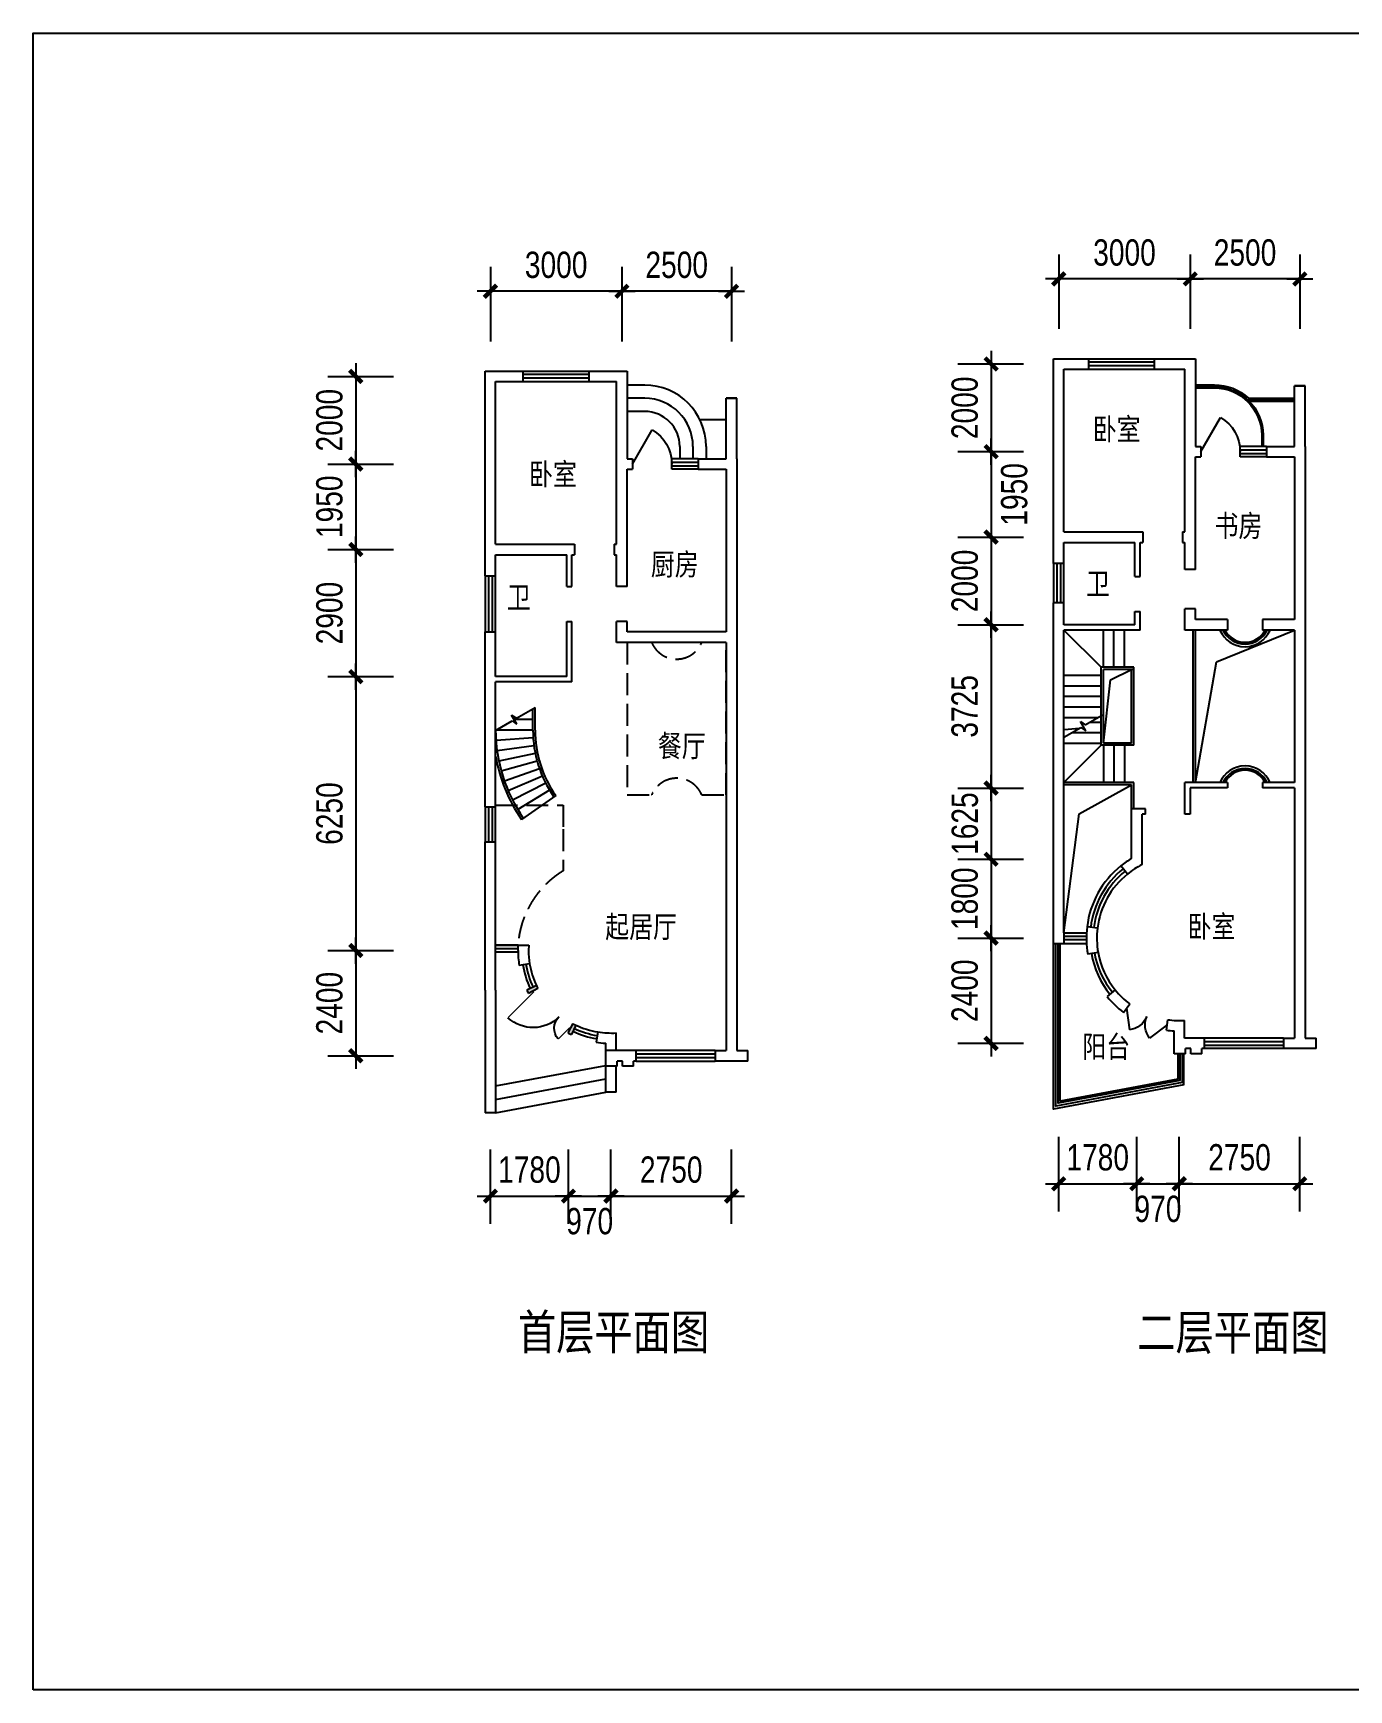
# Model space of a CAD drawing. Extents: x -149740 to -17995, y -116309 to -11738.
# Drawn here: x -71455 to -41442, y -70258 to -32458 of the extents above; entities that cross this region are included whole.
import ezdxf
from ezdxf.enums import TextEntityAlignment as Align

# ---------------------------------------------------------------- set-up
doc = ezdxf.new("R2010")
doc.units = 0
doc.header["$LTSCALE"] = 1000
doc.header["$MEASUREMENT"] = 0
doc.header["$PDMODE"] = 2
doc.linetypes.add('DASH', pattern=[0.35, 0.25, -0.1])
doc.layers.get('0').update_dxf_attribs({"linetype": 'CONTINUOUS'})
doc.layers.get('DEFPOINTS').update_dxf_attribs({"linetype": 'CONTINUOUS'})
for name, color, linetype in [('AXIS', 3, 'CONTINUOUS'), ('GROUND', 2, 'CONTINUOUS'), ('PLN-TEXT', 7, 'CONTINUOUS'), ('PUB_DIM', 3, 'CONTINUOUS'), ('PUB_TITLE', 4, 'CONTINUOUS'), ('STAIR', 4, 'CONTINUOUS'), ('WALL', 255, 'CONTINUOUS'), ('WINDOW', 2, 'CONTINUOUS')]:
    doc.layers.add(name, color=color, linetype=linetype)
doc.styles.add('-宋体', font='SimSun.ttf', dxfattribs={"width": 0.8})
doc.styles.add('_HZTXT', font='SimSun.ttf')
doc.styles.add('DIM_FONT', font='rt.shx', dxfattribs={"width": 0.8, "bigfont": 'jd.shx'})
doc.styles.add('SIMPLEX', font='SIMPLEX.SHX')
doc.dimstyles.new('AXIS200', dxfattribs={"dimscale": 2, "dimtxt": 300, "dimasz": 1, "dimexe": 250, "dimexo": 300, "dimgap": 150, "dimtad": 1, "dimdec": 0, "dimzin": 0, "dimtxsty": 'DIM_FONT', "dimblk": '_DIMX', "dimblk1": '_DIMX', "dimblk2": '_DIMX', "dimcen": 0.09, "dimdle": 30, "dimse1": 1, "dimse2": 1, "dimclrd": 256, "dimclre": 256, "dimclrt": 7, "dimazin": 3, "dimtfac": 1, "dimtdec": 0, "dimtix": 1, "dimtmove": 0, "dimatfit": 3, "dimtolj": 1, "dimtzin": 0})

# ---------------------------------------------------------------- blocks, each defined once
blk = doc.blocks.new('M_B15SGY')
at = {"linetype": 'CONTINUOUS'}
for p, q in [((-0.5, 0.5), (0.5, 0.5)), ((0.5, 0.167), (-0.5, 0.167)), ((0.5, -0.167), (-0.5, -0.167))]:
    blk.add_line(p, q, dxfattribs=at)
blk = doc.blocks.new('M_A17ORW')
at = {"const_width": 0.02}
for points in [[(-0.481, -0.001), (-0.481, -0.308)], [(0.481, 0.001), (0.481, -0.691)]]:
    blk.add_lwpolyline(points, dxfattribs=at)
for centre, radius, start, end in [((-0.501, -0.003), 0.307, 274.2492, 0.2101), ((0.505, 0.002), 0.699, 180.2762, 268.0603)]:
    blk.add_arc(centre, radius, start, end)
blk = doc.blocks.new('_DBLK')
blk.add_line((-0.5, 0), (0, -0.866))
blk.add_arc((-0.5, 0), 1, 300, 0)
blk = doc.blocks.new('_DBLK1')
for p, q in [((-0.5, 0), (-0.25, -0.433)), ((0.5, 0), (0.25, -0.433))]:
    blk.add_line(p, q)
for centre, start, end in [((-0.5, 0), 300, 0), ((0.5, 0), 180, 240)]:
    blk.add_arc(centre, 0.5, start, end)
blk = doc.blocks.new('10627124747100')
for radius in [1964, 1880, 2120, 2036]:
    blk.add_arc((0, 1854), radius, 248, 292)
at = {"style": 'SIMPLEX', "flags": 9}
blk.add_attdef('A', text='', height=1, dxfattribs=at).set_placement((0, 0), align=Align.MIDDLE)
blk = doc.blocks.new('_DIMX')
blk.add_line((-150, 0), (150, 0))
at = {"const_width": 50}
blk.add_lwpolyline([(-70, -70), (70, 70)], dxfattribs=at)
blk = doc.blocks.new('*D68')
at = {"linetype": 'BYBLOCK'}
blk.add_line((-8683, -35309), (-11179, -35309), dxfattribs=at)
at = {"layer": 'DEFPOINTS', "color": 0, "linetype": 'BYBLOCK'}
for p in [(-11181, -35309), (-11181, -36309), (-8681, -36309)]:
    blk.add_point(p, dxfattribs=at)
at = {"linetype": 'BYBLOCK', "xscale": 2, "yscale": 2, "zscale": 2, "rotation": 180}
blk.add_blockref('_DIMX', (-11181, -35309), dxfattribs=at)
at = {"linetype": 'BYBLOCK', "xscale": 2, "yscale": 2, "zscale": 2}
blk.add_blockref('_DIMX', (-8681, -35309), dxfattribs=at)
at = {"color": 7, "linetype": 'BYBLOCK', "insert": (-9931, -34709), "char_height": 600, "attachment_point": 5, "style": 'DIM_FONT'}
blk.add_mtext('\\A1;2500', dxfattribs=at)
blk = doc.blocks.new('*D69')
at = {"linetype": 'BYBLOCK'}
blk.add_line((-11183, -35309), (-14179, -35309), dxfattribs=at)
at = {"layer": 'DEFPOINTS', "color": 0, "linetype": 'BYBLOCK'}
for p in [(-14181, -35309), (-14181, -36309), (-11181, -36309)]:
    blk.add_point(p, dxfattribs=at)
at = {"linetype": 'BYBLOCK', "xscale": 2, "yscale": 2, "zscale": 2, "rotation": 180}
blk.add_blockref('_DIMX', (-14181, -35309), dxfattribs=at)
at = {"linetype": 'BYBLOCK', "xscale": 2, "yscale": 2, "zscale": 2}
blk.add_blockref('_DIMX', (-11181, -35309), dxfattribs=at)
at = {"color": 7, "linetype": 'BYBLOCK', "insert": (-12681, -34709), "char_height": 600, "attachment_point": 5, "style": 'DIM_FONT'}
blk.add_mtext('\\A1;3000', dxfattribs=at)
blk = doc.blocks.new('*D70')
at = {"linetype": 'BYBLOCK'}
blk.add_line((8194, -35028), (5698, -35028), dxfattribs=at)
at = {"layer": 'DEFPOINTS', "color": 0, "linetype": 'BYBLOCK'}
for p in [(5696, -35028), (5696, -36028), (8196, -36028)]:
    blk.add_point(p, dxfattribs=at)
at = {"linetype": 'BYBLOCK', "xscale": 2, "yscale": 2, "zscale": 2, "rotation": 180}
blk.add_blockref('_DIMX', (5696, -35028), dxfattribs=at)
at = {"linetype": 'BYBLOCK', "xscale": 2, "yscale": 2, "zscale": 2}
blk.add_blockref('_DIMX', (8196, -35028), dxfattribs=at)
at = {"color": 7, "linetype": 'BYBLOCK', "insert": (6946, -34428), "char_height": 600, "attachment_point": 5, "style": 'DIM_FONT'}
blk.add_mtext('\\A1;2500', dxfattribs=at)
blk = doc.blocks.new('*D71')
at = {"linetype": 'BYBLOCK'}
blk.add_line((5694, -35028), (2698, -35028), dxfattribs=at)
at = {"layer": 'DEFPOINTS', "color": 0, "linetype": 'BYBLOCK'}
for p in [(2696, -35028), (2696, -36028), (5696, -36028)]:
    blk.add_point(p, dxfattribs=at)
at = {"linetype": 'BYBLOCK', "xscale": 2, "yscale": 2, "zscale": 2, "rotation": 180}
blk.add_blockref('_DIMX', (2696, -35028), dxfattribs=at)
at = {"linetype": 'BYBLOCK', "xscale": 2, "yscale": 2, "zscale": 2}
blk.add_blockref('_DIMX', (5696, -35028), dxfattribs=at)
at = {"color": 7, "linetype": 'BYBLOCK', "insert": (4196, -34428), "char_height": 600, "attachment_point": 5, "style": 'DIM_FONT'}
blk.add_mtext('\\A1;3000', dxfattribs=at)
blk = doc.blocks.new('*D76')
at = {"linetype": 'BYBLOCK'}
for p, q in [((2693, -55672), (2691, -55672)), ((2695, -55672), (4475, -55672)), ((4477, -55672), (4479, -55672))]:
    blk.add_line(p, q, dxfattribs=at)
at = {"layer": 'DEFPOINTS', "color": 0, "linetype": 'BYBLOCK'}
for p in [(2695, -54672), (4475, -54672), (4475, -55672)]:
    blk.add_point(p, dxfattribs=at)
at = {"linetype": 'BYBLOCK', "xscale": 2, "yscale": 2, "zscale": 2}
blk.add_blockref('_DIMX', (2695, -55672), dxfattribs=at)
at = {"linetype": 'BYBLOCK', "xscale": 2, "yscale": 2, "zscale": 2, "rotation": 180}
blk.add_blockref('_DIMX', (4475, -55672), dxfattribs=at)
at = {"color": 7, "linetype": 'BYBLOCK', "insert": (3585, -55072), "char_height": 600, "attachment_point": 5, "style": 'DIM_FONT'}
blk.add_mtext('\\A1;1780', dxfattribs=at)
blk = doc.blocks.new('*D77')
at = {"linetype": 'BYBLOCK'}
blk.add_line((4477, -55672), (5443, -55672), dxfattribs=at)
at = {"layer": 'DEFPOINTS', "color": 0, "linetype": 'BYBLOCK'}
for p in [(4475, -54672), (5445, -54672), (5445, -55672)]:
    blk.add_point(p, dxfattribs=at)
at = {"linetype": 'BYBLOCK', "xscale": 2, "yscale": 2, "zscale": 2, "rotation": 180}
blk.add_blockref('_DIMX', (4475, -55672), dxfattribs=at)
at = {"linetype": 'BYBLOCK', "xscale": 2, "yscale": 2, "zscale": 2}
blk.add_blockref('_DIMX', (5445, -55672), dxfattribs=at)
at = {"color": 7, "linetype": 'BYBLOCK', "insert": (4960, -56248), "char_height": 600, "attachment_point": 5, "style": 'DIM_FONT'}
blk.add_mtext('\\A1;970', dxfattribs=at)
blk = doc.blocks.new('*D78')
at = {"linetype": 'BYBLOCK'}
blk.add_line((5447, -55672), (8193, -55672), dxfattribs=at)
at = {"layer": 'DEFPOINTS', "color": 0, "linetype": 'BYBLOCK'}
for p in [(5445, -54672), (8195, -54672), (8195, -55672)]:
    blk.add_point(p, dxfattribs=at)
at = {"linetype": 'BYBLOCK', "xscale": 2, "yscale": 2, "zscale": 2, "rotation": 180}
blk.add_blockref('_DIMX', (5445, -55672), dxfattribs=at)
at = {"linetype": 'BYBLOCK', "xscale": 2, "yscale": 2, "zscale": 2}
blk.add_blockref('_DIMX', (8195, -55672), dxfattribs=at)
at = {"color": 7, "linetype": 'BYBLOCK', "insert": (6820, -55072), "char_height": 600, "attachment_point": 5, "style": 'DIM_FONT'}
blk.add_mtext('\\A1;2750', dxfattribs=at)
blk = doc.blocks.new('*D79')
at = {"linetype": 'BYBLOCK'}
for p, q in [((-14183, -55953), (-14185, -55953)), ((-14181, -55953), (-12401, -55953)), ((-12399, -55953), (-12397, -55953))]:
    blk.add_line(p, q, dxfattribs=at)
at = {"layer": 'DEFPOINTS', "color": 0, "linetype": 'BYBLOCK'}
for p in [(-14181, -54953), (-12401, -54953), (-12401, -55953)]:
    blk.add_point(p, dxfattribs=at)
at = {"linetype": 'BYBLOCK', "xscale": 2, "yscale": 2, "zscale": 2}
blk.add_blockref('_DIMX', (-14181, -55953), dxfattribs=at)
at = {"linetype": 'BYBLOCK', "xscale": 2, "yscale": 2, "zscale": 2, "rotation": 180}
blk.add_blockref('_DIMX', (-12401, -55953), dxfattribs=at)
at = {"color": 7, "linetype": 'BYBLOCK', "insert": (-13291, -55353), "char_height": 600, "attachment_point": 5, "style": 'DIM_FONT'}
blk.add_mtext('\\A1;1780', dxfattribs=at)
blk = doc.blocks.new('*D80')
at = {"linetype": 'BYBLOCK'}
blk.add_line((-12399, -55953), (-11433, -55953), dxfattribs=at)
at = {"layer": 'DEFPOINTS', "color": 0, "linetype": 'BYBLOCK'}
for p in [(-12401, -54953), (-11431, -54953), (-11431, -55953)]:
    blk.add_point(p, dxfattribs=at)
at = {"linetype": 'BYBLOCK', "xscale": 2, "yscale": 2, "zscale": 2, "rotation": 180}
blk.add_blockref('_DIMX', (-12401, -55953), dxfattribs=at)
at = {"linetype": 'BYBLOCK', "xscale": 2, "yscale": 2, "zscale": 2}
blk.add_blockref('_DIMX', (-11431, -55953), dxfattribs=at)
at = {"color": 7, "linetype": 'BYBLOCK', "insert": (-11916, -56529), "char_height": 600, "attachment_point": 5, "style": 'DIM_FONT'}
blk.add_mtext('\\A1;970', dxfattribs=at)
blk = doc.blocks.new('*D81')
at = {"linetype": 'BYBLOCK'}
blk.add_line((-11429, -55953), (-8683, -55953), dxfattribs=at)
at = {"layer": 'DEFPOINTS', "color": 0, "linetype": 'BYBLOCK'}
for p in [(-11431, -54953), (-8681, -54953), (-8681, -55953)]:
    blk.add_point(p, dxfattribs=at)
at = {"linetype": 'BYBLOCK', "xscale": 2, "yscale": 2, "zscale": 2, "rotation": 180}
blk.add_blockref('_DIMX', (-11431, -55953), dxfattribs=at)
at = {"linetype": 'BYBLOCK', "xscale": 2, "yscale": 2, "zscale": 2}
blk.add_blockref('_DIMX', (-8681, -55953), dxfattribs=at)
at = {"color": 7, "linetype": 'BYBLOCK', "insert": (-10056, -55353), "char_height": 600, "attachment_point": 5, "style": 'DIM_FONT'}
blk.add_mtext('\\A1;2750', dxfattribs=at)
blk = doc.blocks.new('*D82')
at = {"linetype": 'BYBLOCK'}
for p, q in [((-17251, -37249), (-17251, -37247)), ((-17251, -37251), (-17251, -39251)), ((-17251, -39253), (-17251, -39255))]:
    blk.add_line(p, q, dxfattribs=at)
at = {"layer": 'DEFPOINTS', "color": 0, "linetype": 'BYBLOCK'}
for p in [(-16251, -37251), (-17251, -39251), (-16251, -39251)]:
    blk.add_point(p, dxfattribs=at)
at = {"linetype": 'BYBLOCK', "xscale": 2, "yscale": 2, "zscale": 2}
for p, rotation in [((-17251, -37251), 270), ((-17251, -39251), 90)]:
    blk.add_blockref('_DIMX', p, dxfattribs=dict(at, rotation=rotation))
at = {"color": 7, "linetype": 'BYBLOCK', "insert": (-17851, -38251), "char_height": 600, "attachment_point": 5, "rotation": 90, "style": 'DIM_FONT'}
blk.add_mtext('\\A1;2000', dxfattribs=at)
blk = doc.blocks.new('*D83')
at = {"linetype": 'BYBLOCK'}
for p, q in [((-17251, -39249), (-17251, -39247)), ((-17251, -39251), (-17251, -41201)), ((-17251, -41203), (-17251, -41205))]:
    blk.add_line(p, q, dxfattribs=at)
at = {"layer": 'DEFPOINTS', "color": 0, "linetype": 'BYBLOCK'}
for p in [(-16251, -39251), (-17251, -41201), (-16251, -41201)]:
    blk.add_point(p, dxfattribs=at)
at = {"linetype": 'BYBLOCK', "xscale": 2, "yscale": 2, "zscale": 2}
for p, rotation in [((-17251, -39251), 270), ((-17251, -41201), 90)]:
    blk.add_blockref('_DIMX', p, dxfattribs=dict(at, rotation=rotation))
at = {"color": 7, "linetype": 'BYBLOCK', "insert": (-17851, -40226), "char_height": 600, "attachment_point": 5, "rotation": 90, "style": 'DIM_FONT'}
blk.add_mtext('\\A1;1950', dxfattribs=at)
blk = doc.blocks.new('*D84')
at = {"linetype": 'BYBLOCK'}
blk.add_line((-64094, -44242), (-64094, -47138), dxfattribs=at)
at = {"layer": 'DEFPOINTS', "color": 0, "linetype": 'BYBLOCK'}
for p in [(-63094, -44240), (-64094, -47140), (-63094, -47140)]:
    blk.add_point(p, dxfattribs=at)
at = {"linetype": 'BYBLOCK', "xscale": 2, "yscale": 2, "zscale": 2}
for p, rotation in [((-64094, -44240), 90), ((-64094, -47140), 270)]:
    blk.add_blockref('_DIMX', p, dxfattribs=dict(at, rotation=rotation))
at = {"color": 7, "linetype": 'BYBLOCK', "insert": (-64694, -45690), "char_height": 600, "attachment_point": 5, "rotation": 90, "style": 'DIM_FONT'}
blk.add_mtext('\\A1;2900', dxfattribs=at)
blk = doc.blocks.new('*D85')
at = {"linetype": 'BYBLOCK'}
blk.add_line((-64094, -47142), (-64094, -53388), dxfattribs=at)
at = {"layer": 'DEFPOINTS', "color": 0, "linetype": 'BYBLOCK'}
for p in [(-63094, -47140), (-64094, -53390), (-63094, -53390)]:
    blk.add_point(p, dxfattribs=at)
at = {"linetype": 'BYBLOCK', "xscale": 2, "yscale": 2, "zscale": 2}
for p, rotation in [((-64094, -47140), 90), ((-64094, -53390), 270)]:
    blk.add_blockref('_DIMX', p, dxfattribs=dict(at, rotation=rotation))
at = {"color": 7, "linetype": 'BYBLOCK', "insert": (-64694, -50265), "char_height": 600, "attachment_point": 5, "rotation": 90, "style": 'DIM_FONT'}
blk.add_mtext('\\A1;6250', dxfattribs=at)
blk = doc.blocks.new('*D86')
at = {"linetype": 'BYBLOCK'}
blk.add_line((-17251, -50353), (-17251, -52749), dxfattribs=at)
at = {"layer": 'DEFPOINTS', "color": 0, "linetype": 'BYBLOCK'}
for p in [(-16251, -50351), (-17251, -52751), (-16251, -52751)]:
    blk.add_point(p, dxfattribs=at)
at = {"linetype": 'BYBLOCK', "xscale": 2, "yscale": 2, "zscale": 2}
for p, rotation in [((-17251, -50351), 90), ((-17251, -52751), 270)]:
    blk.add_blockref('_DIMX', p, dxfattribs=dict(at, rotation=rotation))
at = {"color": 7, "linetype": 'BYBLOCK', "insert": (-17851, -51551), "char_height": 600, "attachment_point": 5, "rotation": 90, "style": 'DIM_FONT'}
blk.add_mtext('\\A1;2400', dxfattribs=at)
blk = doc.blocks.new('*D87')
at = {"linetype": 'BYBLOCK'}
for p, q in [((1153, -36966), (1153, -36964)), ((1153, -36968), (1153, -38968)), ((1153, -38970), (1153, -38972))]:
    blk.add_line(p, q, dxfattribs=at)
at = {"layer": 'DEFPOINTS', "color": 0, "linetype": 'BYBLOCK'}
for p in [(2153, -36968), (1153, -38968), (2153, -38968)]:
    blk.add_point(p, dxfattribs=at)
at = {"linetype": 'BYBLOCK', "xscale": 2, "yscale": 2, "zscale": 2}
for p, rotation in [((1153, -36968), 270), ((1153, -38968), 90)]:
    blk.add_blockref('_DIMX', p, dxfattribs=dict(at, rotation=rotation))
at = {"color": 7, "linetype": 'BYBLOCK', "insert": (553, -37968), "char_height": 600, "attachment_point": 5, "rotation": 90, "style": 'DIM_FONT'}
blk.add_mtext('\\A1;2000', dxfattribs=at)
blk = doc.blocks.new('*D88')
at = {"linetype": 'BYBLOCK'}
blk.add_line((-49602, -42009), (-49602, -43955), dxfattribs=at)
at = {"layer": 'DEFPOINTS', "color": 0, "linetype": 'BYBLOCK'}
for p in [(-48602, -42007), (-49602, -43957), (-48602, -43957)]:
    blk.add_point(p, dxfattribs=at)
at = {"linetype": 'BYBLOCK', "xscale": 2, "yscale": 2, "zscale": 2}
for p, rotation in [((-49602, -42007), 90), ((-49602, -43957), 270)]:
    blk.add_blockref('_DIMX', p, dxfattribs=dict(at, rotation=rotation))
at = {"color": 7, "linetype": 'BYBLOCK', "insert": (-49073, -42982), "char_height": 600, "attachment_point": 5, "rotation": 90, "style": 'DIM_FONT'}
blk.add_mtext('\\A1;1950', dxfattribs=at)
blk = doc.blocks.new('*D89')
at = {"linetype": 'BYBLOCK'}
for p, q in [((1153, -40916), (1153, -40914)), ((1153, -40918), (1153, -42918)), ((1153, -42920), (1153, -42922))]:
    blk.add_line(p, q, dxfattribs=at)
at = {"layer": 'DEFPOINTS', "color": 0, "linetype": 'BYBLOCK'}
for p in [(2153, -40918), (1153, -42918), (2153, -42918)]:
    blk.add_point(p, dxfattribs=at)
at = {"linetype": 'BYBLOCK', "xscale": 2, "yscale": 2, "zscale": 2}
for p, rotation in [((1153, -40918), 270), ((1153, -42918), 90)]:
    blk.add_blockref('_DIMX', p, dxfattribs=dict(at, rotation=rotation))
at = {"color": 7, "linetype": 'BYBLOCK', "insert": (553, -41918), "char_height": 600, "attachment_point": 5, "rotation": 90, "style": 'DIM_FONT'}
blk.add_mtext('\\A1;2000', dxfattribs=at)
blk = doc.blocks.new('*D90')
at = {"linetype": 'BYBLOCK'}
blk.add_line((1153, -42920), (1153, -46641), dxfattribs=at)
at = {"layer": 'DEFPOINTS', "color": 0, "linetype": 'BYBLOCK'}
for p in [(2153, -42918), (1153, -46643), (2153, -46643)]:
    blk.add_point(p, dxfattribs=at)
at = {"linetype": 'BYBLOCK', "xscale": 2, "yscale": 2, "zscale": 2}
for p, rotation in [((1153, -42918), 90), ((1153, -46643), 270)]:
    blk.add_blockref('_DIMX', p, dxfattribs=dict(at, rotation=rotation))
at = {"color": 7, "linetype": 'BYBLOCK', "insert": (553, -44780), "char_height": 600, "attachment_point": 5, "rotation": 90, "style": 'DIM_FONT'}
blk.add_mtext('\\A1;3725', dxfattribs=at)
blk = doc.blocks.new('*D91')
at = {"linetype": 'BYBLOCK'}
blk.add_line((-42226, -49684), (-42226, -51305), dxfattribs=at)
at = {"layer": 'DEFPOINTS', "color": 0, "linetype": 'BYBLOCK'}
for p in [(-41226, -49682), (-42226, -51307), (-41226, -51307)]:
    blk.add_point(p, dxfattribs=at)
at = {"linetype": 'BYBLOCK', "xscale": 2, "yscale": 2, "zscale": 2}
for p, rotation in [((-42226, -49682), 90), ((-42226, -51307), 270)]:
    blk.add_blockref('_DIMX', p, dxfattribs=dict(at, rotation=rotation))
at = {"color": 7, "linetype": 'BYBLOCK', "insert": (-42823, -50494), "char_height": 600, "attachment_point": 5, "rotation": 90, "style": 'DIM_FONT'}
blk.add_mtext('\\A1;1625', dxfattribs=at)
blk = doc.blocks.new('*D92')
at = {"linetype": 'BYBLOCK'}
for p, q in [((1153, -48266), (1153, -48264)), ((1153, -48268), (1153, -50068)), ((1153, -50070), (1153, -50072))]:
    blk.add_line(p, q, dxfattribs=at)
at = {"layer": 'DEFPOINTS', "color": 0, "linetype": 'BYBLOCK'}
for p in [(2153, -48268), (1153, -50068), (2153, -50068)]:
    blk.add_point(p, dxfattribs=at)
at = {"linetype": 'BYBLOCK', "xscale": 2, "yscale": 2, "zscale": 2}
for p, rotation in [((1153, -48268), 270), ((1153, -50068), 90)]:
    blk.add_blockref('_DIMX', p, dxfattribs=dict(at, rotation=rotation))
at = {"color": 7, "linetype": 'BYBLOCK', "insert": (553, -49168), "char_height": 600, "attachment_point": 5, "rotation": 90, "style": 'DIM_FONT'}
blk.add_mtext('\\A1;1800', dxfattribs=at)
blk = doc.blocks.new('*D93')
at = {"linetype": 'BYBLOCK'}
blk.add_line((1153, -50070), (1153, -52466), dxfattribs=at)
at = {"layer": 'DEFPOINTS', "color": 0, "linetype": 'BYBLOCK'}
for p in [(2153, -50068), (1153, -52468), (2153, -52468)]:
    blk.add_point(p, dxfattribs=at)
at = {"linetype": 'BYBLOCK', "xscale": 2, "yscale": 2, "zscale": 2}
for p, rotation in [((1153, -50068), 90), ((1153, -52468), 270)]:
    blk.add_blockref('_DIMX', p, dxfattribs=dict(at, rotation=rotation))
at = {"color": 7, "linetype": 'BYBLOCK', "insert": (553, -51268), "char_height": 600, "attachment_point": 5, "rotation": 90, "style": 'DIM_FONT'}
blk.add_mtext('\\A1;2400', dxfattribs=at)

msp = doc.modelspace()

# ---------------------------------------------------------------- hatches: boundary and pattern name
at = {"layer": 'WALL'}
h = msp.add_hatch(color=256, dxfattribs=at)
h.paths.add_polyline_path([(-60193.5, -54291.7, 0.0103744), (-60154.4, -54370.5), (-60048, -54315, -0.0103744), (-60084.9, -54240.7)])
h.paths.add_polyline_path([(-60084.9, -54240.7, 0.0103744), (-60048, -54315), (-59941.6, -54259.5, -0.0103744), (-59976.3, -54189.6)])
h.paths.add_polyline_path([(-59244.7, -55250.2), (-59244.7, -55275.3, 0.0090066), (-59176.2, -55309), (-59125.1, -55200.4, -0.0103744), (-59199.5, -55163.6)])
h.paths.add_polyline_path([(-59074.1, -55091.8, -0.0103744), (-59144, -55057.2), (-59199.5, -55163.6, 0.0103744), (-59125.1, -55200.4)])

# ---------------------------------------------------------------- linework, layer by layer
at = {"layer": 'AXIS'}
for p, q in [((-61024.7, -37790.2), (-61024.7, -39490.2)), ((-58024.7, -37790.2), (-58024.7, -39490.2)), ((-55524.7, -37790.2), (-55524.7, -39490.2)), ((-55524.7, -37790.2), (-55524.7, -39490.2)), ((-48060.1, -37506.8), (-48060.1, -39206.8)), ((-45060.1, -37506.8), (-45060.1, -39206.8)), ((-42560.1, -37506.8), (-42560.1, -39206.8)), ((-42560.1, -37506.8), (-42560.1, -39206.8)), ((-50360.1, -40006.8), (-48860.1, -40006.8)), ((-64733.3, -40290.2), (-63233.3, -40290.2)), ((-64733.3, -42290.2), (-63233.3, -42290.2)), ((-50360.1, -42006.8), (-48860.1, -42006.8)), ((-50360.1, -43956.8), (-48860.1, -43956.8)), ((-64733.3, -44240.2), (-63233.3, -44240.2)), ((-50360.1, -45956.8), (-48860.1, -45956.8)), ((-64733.3, -47140.2), (-63233.3, -47140.2)), ((-50360.1, -49681.8), (-48860.1, -49681.8)), ((-50360.1, -51306.8), (-48860.1, -51306.8)), ((-50360.1, -53106.8), (-48860.1, -53106.8)), ((-64733.3, -53390.2), (-63233.3, -53390.2)), ((-50360.1, -55506.8), (-48860.1, -55506.8)), ((-64733.3, -55790.2), (-63233.3, -55790.2)), ((-48060.5, -59343.7), (-48060.5, -57643.7)), ((-46280.5, -59343.7), (-46280.5, -57643.7)), ((-45310.5, -59343.7), (-45310.5, -57643.7)), ((-42560.5, -59343.7), (-42560.5, -57643.7)), ((-42560.5, -59343.7), (-42560.5, -57643.7)), ((-61024.7, -59627.2), (-61024.7, -57927.2)), ((-59244.7, -59627.2), (-59244.7, -57927.2)), ((-58274.7, -59627.2), (-58274.7, -57927.2)), ((-55524.7, -59627.2), (-55524.7, -57927.2)), ((-55524.7, -59627.2), (-55524.7, -57927.2))]:
    msp.add_line(p, q, dxfattribs=at)
at = {"layer": 'GROUND'}
msp.add_line((-56249.5, -41270.2), (-55644.7, -41270.2), dxfattribs=at)
at = {"layer": 'PUB_TITLE'}
msp.add_lwpolyline([(-71455.4, -70258.3), (-71455.4, -32458.3), (-17995.4, -32458.3), (-17995.4, -70258.3)], close=True, dxfattribs=at)
at = {"layer": 'STAIR'}
for p, q in [((-57504.7, -40490.2), (-57904.7, -40490.2)), ((-57504.7, -40790.2), (-57904.7, -40790.2)), ((-57504.7, -41090.2), (-57904.7, -41090.2)), ((-56704.7, -41890.2), (-56704.7, -42171)), ((-56404.7, -41890.2), (-56404.7, -42170.4)), ((-56104.7, -41890.2), (-56104.7, -42170.2)), ((-47940.1, -46076.8), (-47090.1, -46926.8)), ((-47040.1, -46926.8), (-47040.1, -46076.8)), ((-46800.1, -46926.8), (-46800.1, -46076.8)), ((-46560.1, -46926.8), (-46560.1, -46076.8)), ((-44990.1, -49556.8), (-44990.1, -46076.8)), ((-44940.1, -49556.8), (-44940.1, -46076.8)), ((-44462.4, -46800.5), (-42680.1, -46076.8)), ((-44940.1, -49556.8), (-44462.4, -46800.5)), ((-47090.1, -47116.8), (-47939.7, -47116.8)), ((-47090.1, -48706.8), (-47090.1, -46926.8)), ((-46350.1, -46926.8), (-47090.1, -46926.8)), ((-47040.1, -48656.8), (-47040.1, -46976.8)), ((-46350.1, -46976.8), (-47040.1, -46976.8)), ((-47040.1, -48656.8), (-46881.4, -47214.5)), ((-46881.4, -47214.5), (-46400.1, -46976.8)), ((-46400.1, -48656.8), (-46400.1, -46976.8)), ((-46350.1, -48706.8), (-46350.1, -46926.8)), ((-47090.1, -47356.8), (-47939.7, -47356.8)), ((-47090.1, -47596.8), (-47939.7, -47596.8)), ((-60427.8, -48090.6), (-60004.7, -47845.4)), ((-60054.7, -48360.2), (-60054.7, -47874.4)), ((-60004.7, -48360.2), (-60004.7, -47845.4)), ((-47090.1, -47836.8), (-47939.7, -47836.8)), ((-47453.2, -48239.9), (-47030.1, -47994.7)), ((-60904.7, -48367), (-60531.6, -48150.8)), ((-60054.7, -48360.2), (-60904.7, -48360.2)), ((-60419.5, -48224.5), (-60539.9, -48016.9)), ((-60539.9, -48016.9), (-60427.8, -48090.6)), ((-60531.6, -48150.8), (-60419.5, -48224.5)), ((-60054.7, -48120.2), (-60480, -48120.2)), ((-47171.7, -48076.8), (-47939.7, -48076.8)), ((-47930.1, -48516.3), (-47557, -48300.1)), ((-47596.9, -48323.2), (-47927.7, -48352.1)), ((-47444.9, -48373.8), (-47565.2, -48166.1)), ((-47565.2, -48166.1), (-47453.2, -48239.9)), ((-47557, -48300.1), (-47444.9, -48373.8)), ((-47344.2, -48176.8), (-47090.1, -48176.8)), ((-60048.6, -48539.9), (-60896.6, -48597.6)), ((-60030.3, -48718.8), (-60872.5, -48833.9)), ((-47940.1, -48656.8), (-47090.1, -48656.8)), ((-47940.1, -49556.8), (-47090.1, -48706.8)), ((-47758.4, -48416.8), (-47090.1, -48416.8)), ((-46350.1, -48706.8), (-47090.1, -48706.8)), ((-46400.1, -48656.8), (-47040.1, -48656.8)), ((-47040.1, -48706.8), (-47040.1, -49556.8)), ((-46800.1, -48706.8), (-46800.1, -49556.8)), ((-46560.1, -48706.8), (-46560.1, -49556.8)), ((-60000, -48896.1), (-60832.4, -49068)), ((-59957.6, -49070.9), (-60776.5, -49298.8)), ((-59903.6, -49242.4), (-60705.1, -49525.3)), ((-59838, -49409.8), (-60618.5, -49746.5)), ((-59761.2, -49572.4), (-60517, -49961.3)), ((-59673.5, -49729.5), (-60401.3, -50168.7)), ((-59534.5, -49851.5), (-60312.7, -50396.4)), ((-46350.1, -49556.8), (-47940.1, -49556.8)), ((-46400.1, -49606.8), (-47940.1, -49606.8)), ((-47591.4, -50272.5), (-46400.1, -49606.8)), ((-46400.1, -50156.8), (-46400.1, -49606.8)), ((-46350.1, -50156.8), (-46350.1, -49556.8)), ((-47940.1, -52986.8), (-47591.4, -50272.5)), ((-61144.7, -54290.2), (-61144.7, -57090.2)), ((-60904.7, -56479.8), (-58394.7, -56009.8)), ((-60904.7, -56785), (-58394.7, -56315)), ((-58394.7, -56620.2), (-58394.7, -56030.2)), ((-58154.7, -56620.2), (-58154.7, -56030.2)), ((-60904.7, -57090.2), (-58394.7, -56620.2)), ((-58154.7, -56620.2), (-58394.7, -56620.2)), ((-60904.7, -57090.2), (-61144.7, -57090.2))]:
    msp.add_line(p, q, dxfattribs=at)
at = {"layer": 'STAIR', "linetype": 'DASH', "ltscale": 2}
msp.add_lwpolyline([(-55644.7, -46360.2), (-56203, -46360.2, -0.6647259), (-57346.4, -46360.2), (-57904.7, -46360.2), (-57904.7, -49839.2), (-57346.4, -49839.2, -0.6647259), (-56203, -49839.2), (-55644.7, -49839.2)], format="xyb", close=True, dxfattribs=at)
msp.add_lwpolyline([(-60904.7, -50070.2), (-59364.7, -50070.2), (-59364.7, -50620.2), (-59364.7, -50620.2), (-59364.7, -51571.9, 0.244862), (-60394.7, -53270.2), (-60904.7, -53270.2)], format="xyb", dxfattribs=at)
at = {"layer": 'STAIR'}
for centre, radius, start, end in [((-57504.7, -41890.2), 1400, 360, 90), ((-57504.7, -41890.2), 1100, 360, 90), ((-57504.7, -41890.2), 800, 360, 90), ((-57404.7, -48360.2), 3500, 180, 215.00004), ((-57404.7, -48360.2), 2650, 180.00011, 215.00005), ((-57404.7, -48360.2), 2600, 180.00011, 215.00005), ((-57404.7, -48360.2), 3550, 189.62763, 215.00004)]:
    msp.add_arc(centre, radius, start, end, dxfattribs=at)
at = {"layer": 'WALL'}
for p, q in [((-48180.1, -44556.8), (-48180.1, -39886.8)), ((-48180.1, -39886.8), (-47375.1, -39886.8)), ((-47375.1, -40126.8), (-47375.1, -39886.8)), ((-45875.1, -39886.8), (-44940.1, -39886.8)), ((-45875.1, -40126.8), (-45875.1, -39886.8)), ((-44940.1, -39886.8), (-44940.1, -41886.8)), ((-61144.7, -40170.2), (-60394.7, -40170.2)), ((-61144.7, -44840.2), (-61144.7, -40170.2)), ((-61144.7, -40170.2), (-60274.7, -40170.2)), ((-60904.7, -40410.2), (-60394.7, -40410.2)), ((-60904.7, -44120.2), (-60904.7, -40410.2)), ((-60904.7, -40410.2), (-60274.7, -40410.2)), ((-60274.7, -40410.2), (-60274.7, -40170.2)), ((-58774.7, -40170.2), (-57904.7, -40170.2)), ((-58774.7, -40410.2), (-58774.7, -40170.2)), ((-58774.7, -40410.2), (-58144.7, -40410.2)), ((-58144.7, -44120.2), (-58144.7, -40410.2)), ((-57904.7, -40170.2), (-57904.7, -42170.2)), ((-47940.1, -43836.8), (-47940.1, -40126.8)), ((-47940.1, -40126.8), (-47375.1, -40126.8)), ((-45875.1, -40126.8), (-45180.1, -40126.8)), ((-45180.1, -43836.8), (-45180.1, -40126.8)), ((-55644.7, -42170.2), (-55644.7, -40790.2)), ((-55404.7, -40790.2), (-55644.7, -40790.2)), ((-55644.7, -40790.2), (-55404.7, -40790.2)), ((-55404.7, -42170.2), (-55404.7, -40790.2)), ((-42680.1, -41886.8), (-42680.1, -40506.8)), ((-42440.1, -40506.8), (-42680.1, -40506.8)), ((-42680.1, -40506.8), (-42440.1, -40506.8)), ((-42440.1, -41886.8), (-42440.1, -40506.8)), ((-44940.1, -41886.8), (-44820.1, -41886.8)), ((-44820.1, -41886.8), (-44820.1, -42126.8)), ((-43320.1, -41886.8), (-43320.1, -42126.8)), ((-43320.1, -41886.8), (-42680.1, -41886.8)), ((-42440.1, -41886.8), (-42440.1, -55386.8)), ((-57904.7, -42170.2), (-57784.7, -42170.2)), ((-57784.7, -42170.2), (-57784.7, -42410.2)), ((-56284.7, -42170.2), (-56284.7, -42410.2)), ((-56284.7, -42170.2), (-55644.7, -42170.2)), ((-55404.7, -42170.2), (-55404.7, -55670.2)), ((-44940.1, -44696.8), (-44940.1, -42126.8)), ((-44940.1, -42126.8), (-44820.1, -42126.8)), ((-43320.1, -42126.8), (-42680.1, -42126.8)), ((-42680.1, -42126.8), (-42680.1, -45836.8)), ((-57904.7, -45080.2), (-57904.7, -42410.2)), ((-57904.7, -42410.2), (-57784.7, -42410.2)), ((-56284.7, -42410.2), (-55644.7, -42410.2)), ((-55644.7, -42410.2), (-55644.7, -46120.2)), ((-47940.1, -43836.8), (-46140.1, -43836.8)), ((-46140.1, -43836.8), (-46140.1, -44076.8)), ((-45240.1, -43836.8), (-45180.1, -43836.8)), ((-45240.1, -43836.8), (-45240.1, -44076.8)), ((-60904.7, -44120.2), (-59104.7, -44120.2)), ((-59104.7, -44120.2), (-59104.7, -44360.2)), ((-58204.7, -44120.2), (-58204.7, -44360.2)), ((-58204.7, -44120.2), (-58144.7, -44120.2)), ((-47940.1, -44076.8), (-46320.1, -44076.8)), ((-47940.1, -44556.8), (-47940.1, -44076.8)), ((-46320.1, -44856.8), (-46320.1, -44076.8)), ((-46200.1, -44856.8), (-46200.1, -44076.8)), ((-46200.1, -44076.8), (-46140.1, -44076.8)), ((-45240.1, -44076.8), (-45180.1, -44076.8)), ((-45180.1, -44696.8), (-45180.1, -44076.8)), ((-60904.7, -47140.2), (-60904.7, -44360.2)), ((-60904.7, -44840.2), (-60904.7, -44360.2)), ((-60904.7, -44360.2), (-59284.7, -44360.2)), ((-59284.7, -45080.2), (-59284.7, -44360.2)), ((-59164.7, -45080.2), (-59164.7, -44360.2)), ((-59164.7, -44360.2), (-59104.7, -44360.2)), ((-58204.7, -44360.2), (-58144.7, -44360.2)), ((-58144.7, -45080.2), (-58144.7, -44360.2)), ((-47940.1, -44556.8), (-48180.1, -44556.8)), ((-61144.7, -44840.2), (-60904.7, -44840.2)), ((-46320.1, -44856.8), (-46200.1, -44856.8)), ((-44940.1, -44696.8), (-45180.1, -44696.8)), ((-59284.7, -45080.2), (-59164.7, -45080.2)), ((-57904.7, -45080.2), (-58144.7, -45080.2)), ((-48180.1, -53226.8), (-48180.1, -45456.8)), ((-47940.1, -45456.8), (-48180.1, -45456.8)), ((-47940.1, -45956.8), (-47940.1, -45456.8)), ((-46320.1, -45656.8), (-46200.1, -45656.8)), ((-46320.1, -45956.8), (-46320.1, -45656.8)), ((-46200.1, -46076.8), (-46200.1, -45656.8)), ((-44940.1, -45596.8), (-45180.1, -45596.8)), ((-45180.1, -46076.8), (-45180.1, -45596.8)), ((-44940.1, -45836.8), (-44940.1, -45596.8)), ((-59284.7, -45880.2), (-59164.7, -45880.2)), ((-59284.7, -47140.2), (-59284.7, -45880.2)), ((-59164.7, -47260.2), (-59164.7, -45880.2)), ((-57904.7, -45880.2), (-58144.7, -45880.2)), ((-58144.7, -46360.2), (-58144.7, -45880.2)), ((-57904.7, -46120.2), (-57904.7, -45880.2)), ((-46320.1, -45956.8), (-47940.1, -45956.8)), ((-47940.1, -52986.8), (-47940.1, -46076.8)), ((-47940.1, -52986.8), (-47940.1, -46076.8)), ((-46200.1, -46076.8), (-47940.1, -46076.8)), ((-44210.1, -46076.8), (-45180.1, -46076.8)), ((-44210.1, -45836.8), (-44940.1, -45836.8)), ((-44210.1, -45836.8), (-44210.1, -46076.8)), ((-43410.1, -45836.8), (-43410.1, -46076.8)), ((-42680.1, -45836.8), (-43410.1, -45836.8)), ((-42680.1, -46076.8), (-43410.1, -46076.8)), ((-42680.1, -46076.8), (-42680.1, -49556.8)), ((-61144.7, -50110.2), (-61144.7, -46120.2)), ((-61144.7, -46120.2), (-60904.7, -46120.2)), ((-60904.7, -47140.2), (-60904.7, -46120.2)), ((-55644.7, -46360.2), (-58144.7, -46360.2)), ((-55644.7, -46120.2), (-57904.7, -46120.2)), ((-55644.7, -46360.2), (-55644.7, -55670.2)), ((-59284.7, -47140.2), (-60904.7, -47140.2)), ((-60904.7, -50110.2), (-60904.7, -47260.2)), ((-59164.7, -47260.2), (-60904.7, -47260.2)), ((-44210.1, -49556.8), (-45180.1, -49556.8)), ((-45180.1, -50276.8), (-45180.1, -49556.8)), ((-44210.1, -49676.8), (-45060.1, -49676.8)), ((-45060.1, -49676.8), (-45060.1, -50276.8)), ((-44210.1, -49556.8), (-44210.1, -49676.8)), ((-42680.1, -49556.8), (-43410.1, -49556.8)), ((-43410.1, -49556.8), (-43410.1, -49676.8)), ((-42680.1, -49676.8), (-43410.1, -49676.8)), ((-42680.1, -49676.8), (-42680.1, -55386.8)), ((-61144.7, -50110.2), (-60904.7, -50110.2)), ((-46400.1, -51288.4), (-46400.1, -50156.8)), ((-46080.1, -50156.8), (-46400.1, -50156.8)), ((-46080.1, -50276.8), (-46080.1, -50156.8)), ((-46160.1, -51429.9), (-46160.1, -50276.8)), ((-46080.1, -50276.8), (-46160.1, -50276.8)), ((-45060.1, -50276.8), (-45180.1, -50276.8)), ((-61144.7, -54290.2), (-61144.7, -50910.2)), ((-61144.7, -50910.2), (-60904.7, -50910.2)), ((-60904.7, -54290.2), (-60904.7, -50910.2)), ((-46493.2, -51645.7), (-46644.2, -51459.2)), ((-47176.1, -52877.6), (-47414.3, -52848.4)), ((-60394.7, -53390.2), (-60394.7, -53270.2)), ((-60394.7, -53270.2), (-60149.7, -53270.2)), ((-60149.7, -53270.2), (-60154.7, -53390.2)), ((-48180.1, -53226.8), (-47937.5, -53226.8)), ((-47940.1, -52986.8), (-47940.1, -53226.8)), ((-47161.5, -53433.2), (-47397.9, -53474.9)), ((-60130.7, -53689.7), (-60367.6, -53727.9)), ((-60904.7, -54290.2), (-60904.7, -57090.2)), ((-59976.3, -54189.6), (-60193.5, -54291.7)), ((-59941.6, -54259.5), (-60154.4, -54370.5)), ((-46771.1, -54289.9), (-46957.6, -54440.9)), ((-46585.9, -54799.9), (-46441.5, -54608.2)), ((-59144, -55057.2), (-59255, -55270)), ((-59074.1, -55091.8), (-59176.2, -55309)), ((-45605.1, -55206.1), (-45571.7, -54968.5)), ((-45190.1, -55386.8), (-45190.1, -54982.9)), ((-58574.1, -55246.2), (-58612.4, -55483.2)), ((-58394.7, -56030.2), (-58394.7, -55506.8)), ((-58154.7, -55670.2), (-58154.7, -55266.4)), ((-45430.1, -55746.8), (-45430.1, -55223.4)), ((-44735.1, -55386.8), (-45190.1, -55386.8)), ((-44735.1, -55626.8), (-44735.1, -55386.8)), ((-42935.1, -55386.8), (-42680.1, -55386.8)), ((-42935.1, -55386.8), (-42935.1, -55626.8)), ((-42440.1, -55386.8), (-42185.1, -55386.8)), ((-42185.1, -55626.8), (-42185.1, -55386.8)), ((-57699.7, -55670.2), (-58394.7, -55670.2)), ((-58009.7, -55910.2), (-58134.7, -55910.2)), ((-58134.7, -56030.2), (-58134.7, -55910.2)), ((-58009.7, -56030.2), (-58009.7, -55910.2)), ((-57759.7, -56030.2), (-57759.7, -55910.2)), ((-57699.7, -55910.2), (-57759.7, -55910.2)), ((-57699.7, -55910.2), (-57699.7, -55670.2)), ((-55899.7, -55670.2), (-55644.7, -55670.2)), ((-55899.7, -55670.2), (-55899.7, -55910.2)), ((-55149.7, -55910.2), (-55899.7, -55910.2)), ((-55404.7, -55670.2), (-55149.7, -55670.2)), ((-55149.7, -55910.2), (-55149.7, -55670.2)), ((-45170.1, -55746.8), (-45430.1, -55746.8)), ((-45170.1, -55746.8), (-45170.1, -55626.8)), ((-45045.1, -55626.8), (-45170.1, -55626.8)), ((-45045.1, -55746.8), (-45045.1, -55626.8)), ((-44795.1, -55746.8), (-45045.1, -55746.8)), ((-44795.1, -55746.8), (-44795.1, -55626.8)), ((-44735.1, -55626.8), (-44795.1, -55626.8)), ((-42185.1, -55626.8), (-42935.1, -55626.8)), ((-58134.7, -56030.2), (-58394.7, -56030.2)), ((-57759.7, -56030.2), (-58009.7, -56030.2))]:
    msp.add_line(p, q, dxfattribs=at)
for centre, radius, start, end in [((-45310.1, -53106.8), 2120, 120.94072, 129), ((-45310.1, -53106.8), 1880, 116.88027, 129), ((-45310.1, -53106.8), 2120, 173, 190), ((-45310.1, -53106.8), 1880, 173, 190), ((-58274.7, -53390.2), 2120, 180, 189.16484), ((-58274.7, -53390.2), 1880, 180, 189.16484), ((-58274.7, -53390.2), 2120, 205.16484, 207.5424), ((-58274.7, -53390.2), 1880, 205.16484, 207.5424), ((-45310.1, -53106.8), 1880, 219, 233), ((-45310.1, -53106.8), 2120, 219, 233), ((-58274.7, -53390.2), 1880, 242.4576, 244.83516), ((-45310.1, -53106.8), 1880, 262, 273.65967), ((-58274.7, -53390.2), 2120, 242.4576, 244.83516), ((-58274.7, -53390.2), 2120, 260.83516, 266.75511), ((-58242, -53119.1), 2152.8, 261.12566, 272.32469), ((-45310.1, -53106.8), 2120, 262, 266.75511)]:
    msp.add_arc(centre, radius, start, end, dxfattribs=at)
at = {"layer": 'WINDOW'}
for p, q in [((-47375.1, -39886.8), (-45875.1, -39886.8)), ((-60274.7, -40170.2), (-58774.7, -40170.2)), ((-43730, -40786.8), (-42680.1, -40786.8)), ((-43745.8, -40826.8), (-42680.1, -40826.8)), ((-43715.4, -40856.8), (-42680.1, -40856.8)), ((-43920.1, -42126.8), (-43920.1, -41886.8)), ((-43320.1, -41886.8), (-43920.1, -41886.8)), ((-56284.7, -42170.2), (-56884.7, -42171.3)), ((-56884.7, -42410.2), (-56884.7, -42171.3)), ((-48180.1, -44556.8), (-48180.1, -45456.8)), ((-61144.7, -44840.2), (-61144.7, -46120.2)), ((-61144.7, -50110.2), (-61144.7, -50910.2)), ((-47937.5, -53226.8), (-47426.7, -53226.8)), ((-57699.7, -55910.2), (-55899.7, -55910.2)), ((-45208.9, -56450.3), (-45208.9, -55746.8)), ((-42935.1, -55626.8), (-44735.1, -55626.8))]:
    msp.add_line(p, q, dxfattribs=at)
for points in [[(-44940.1, -40481.8), (-44510.1, -40481.8, -0.1885495), (-43730, -40786.8, -0.1885495)], [(-44940.1, -40521.8), (-44510.1, -40521.8, -0.4142119), (-43400.1, -41631.8), (-43400.1, -41886.8)], [(-44940.1, -40551.8), (-44510.1, -40551.8, -0.4142117), (-43430.1, -41631.8), (-43430.1, -41886.8)]]:
    msp.add_lwpolyline(points, format="xyb", dxfattribs=at)
for points in [[(-45208.9, -56450.3), (-48180.1, -57006.6), (-48180.1, -53226.8)], [(-45245.1, -55746.8), (-45245.1, -56401.1), (-48125.1, -56940.4), (-48125.1, -53226.8)], [(-45300.1, -55746.8), (-45300.1, -56355.4), (-48072.1, -56874.5), (-48072.1, -53226.8)], [(-47457.3, -56718.7), (-48030.1, -56825.9), (-48030.1, -53226.8)], [(-45340.1, -55746.8), (-45340.1, -56322.2), (-48030.1, -56825.9), (-48030.1, -53276.7)]]:
    msp.add_lwpolyline(points, dxfattribs=at)
for centre, radius, start, end in [((-43810.1, -45836.8), 620, 202.77397, 337.22603), ((-43810.1, -45836.8), 560, 205.37693, 334.62307), ((-43810.1, -45836.8), 520, 207.48643, 332.51357), ((-43810.1, -49796.8), 620, 22.77397, 157.22603), ((-43810.1, -49796.8), 560, 25.37693, 154.62307), ((-43810.1, -49796.8), 520, 27.48643, 152.51357), ((-45310.1, -53106.8), 2036, 190, 219), ((-45310.1, -53106.8), 1964, 190, 219), ((-45310.1, -53106.8), 1880, 190, 219), ((-58274.7, -53390.2), 2036, 189.16484, 205.16484), ((-58274.7, -53390.2), 1964, 189.16484, 205.16484), ((-58274.7, -53390.2), 1880, 189.16484, 205.16484), ((-58274.7, -53390.2), 1964, 244.83516, 260.83516), ((-58274.7, -53390.2), 1880, 244.83516, 260.83516), ((-58274.7, -53390.2), 2036, 244.83516, 260.83516)]:
    msp.add_arc(centre, radius, start, end, dxfattribs=at)

# ---------------------------------------------------------------- block references
at = {"layer": 'WINDOW', "xscale": 1500, "yscale": -240.0000000000018, "zscale": 1500}
for p in [(-46625.1, -40006.8), (-59524.7, -40290.2)]:
    msp.add_blockref('M_B15SGY', p, dxfattribs=at)
at = {"layer": 'WINDOW'}
for name, p, xscale, yscale, zscale, rotation in [('_DBLK', (-57334.7, -42290.2), -900, 900, 900, 180), ('_DBLK', (-44370.1, -42006.8), -900, 900, 900, 180), ('M_B15SGY', (-56584.7, -42290.2), 600, 239.9999999999964, 600, 180), ('M_B15SGY', (-43620.1, -42006.8), 600, 239.9999999999964, 600, 180), ('M_B15SGY', (-48060.1, -45006.8), 900, -239.9999999999418, 900, 90), ('M_B15SGY', (-61024.7, -45480.2), 1280, -240, 1280, 90), ('M_B15SGY', (-61024.7, -50510.2), 800, -240, 800, 90), ('M_B15SGY', (-60649.7, -53390.2), -510, -240, 510, 180), ('M_B15SGY', (-47685.1, -53106.8), -510, -240, 510, 180), ('M_A17ORW', (-59623.8, -54739.3), 1199.999999999984, -1199.999999999984, 1199.999999999984, 135), ('_DBLK1', (-46051.1, -54895.7), 1001.520016217749, -1001.520016217749, 1001.520016217749, 157.5), ('M_B15SGY', (-43835.1, -55506.8), 1800, -239.9999999999927, 1800, 180), ('M_B15SGY', (-56799.7, -55790.2), 1800, -239.9999999999927, 1800, 180)]:
    msp.add_blockref(name, p, dxfattribs=dict(at, xscale=xscale, yscale=yscale, zscale=zscale, rotation=rotation))
at = {"layer": 'WINDOW', "rotation": 241}
msp.add_blockref('10627124747100', (-46931.9, -52207.7), dxfattribs=at)

# ---------------------------------------------------------------- texts
at = {"layer": 'PLN-TEXT', "width": 0.8}
for s, height, style, p in [('卧室', 500, '_HZTXT', (-47284.2, -41743.8)), ('卧室', 500, '_HZTXT', (-60144, -42769.7)), ('书房', 500, '_HZTXT', (-44505.2, -43949.7)), ('厨房', 500, '_HZTXT', (-57364.5, -44826.9)), ('卫', 500, '_HZTXT', (-47437.1, -45270.2)), ('卫', 500, '_HZTXT', (-60648.1, -45581.8)), ('餐厅', 500, '_HZTXT', (-57204.9, -48971.7)), ('起居厅', 500, '_HZTXT', (-58406.1, -53096.5)), ('卧室', 500, '_HZTXT', (-45120.4, -53090.4)), ('阳台', 500, '_HZTXT', (-47521.6, -55831.4)), ('首层平面图  ', 800, '-宋体', (-60397.8, -62495)), ('二层平面图  ', 800, '-宋体', (-46268.5, -62500.4))]:
    msp.add_text(s, height=height, dxfattribs=dict(at, style=style)).set_placement(p)

# ---------------------------------------------------------------- dimensions: what is measured, and where the dimension line sits
at = {"layer": 'PUB_DIM'}
for p1, p2, picture, middle, set_off in [((-58024.7, -39348.4), (-61024.7, -39348.4), '*D69', (-59524.7, -37748.4), (-46843.6, -3039.2)), ((-55524.7, -39348.4), (-58024.7, -39348.4), '*D68', (-56774.7, -37748.4), (-46843.6, -3039.2)), ((-45060.1, -39066.8), (-48060.1, -39066.8), '*D71', (-46560.1, -37466.8), (-50755.8, -3039.2)), ((-42560.1, -39066.8), (-45060.1, -39066.8), '*D70', (-43810.1, -37466.8), (-50755.8, -3039.2)), ((-63094.4, -40290.2), (-63094.4, -42290.2), '*D82', (-64694.4, -41290.2), (-46843.6, -3039.2)), ((-48602.3, -40006.8), (-48602.3, -42006.8), '*D87', (-50202.3, -41006.8), (-50755.8, -3039.2)), ((-63094.4, -42290.2), (-63094.4, -44240.2), '*D83', (-64694.4, -43265.2), (-46843.6, -3039.2)), ((-48602.3, -43956.8), (-48602.3, -45956.8), '*D89', (-50202.3, -44956.8), (-50755.8, -3039.2)), ((-48602.3, -45956.8), (-48602.3, -49681.8), '*D90', (-50202.3, -47819.3), (-50755.8, -3039.2)), ((-48602.3, -51306.8), (-48602.3, -53106.8), '*D92', (-50202.3, -52206.8), (-50755.8, -3039.2)), ((-48602.3, -53106.8), (-48602.3, -55506.8), '*D93', (-50202.3, -54306.8), (-50755.8, -3039.2)), ((-63094.4, -53390.2), (-63094.4, -55790.2), '*D86', (-64694.4, -54590.2), (-46843.6, -3039.2)), ((-48060.5, -57710.9), (-46280.5, -57710.9), '*D76', (-47170.5, -58110.9), (-50755.8, -3039.2)), ((-45310.5, -57710.9), (-42560.5, -57710.9), '*D78', (-43935.5, -58110.9), (-50755.8, -3039.2)), ((-61024.7, -57992.5), (-59244.7, -57992.5), '*D79', (-60134.7, -58392.5), (-46843.6, -3039.2)), ((-58274.7, -57992.5), (-55524.7, -57992.5), '*D81', (-56899.7, -58392.5), (-46843.6, -3039.2))]:
    dim = msp.add_aligned_dim(p1=p1, p2=p2, distance=-1000, dimstyle='AXIS200', dxfattribs=at)
    dim.commit()
    dim.dimension.update_dxf_attribs({"geometry": picture, "text_midpoint": middle, "insert": set_off})
dim = msp.add_linear_dim(base=(-49602.3, -43956.8), p1=(-48602.3, -42006.8), p2=(-48602.3, -43956.8), angle=270, dimstyle='AXIS200', dxfattribs=at)
dim.commit()
dim.dimension.update_dxf_attribs({"geometry": '*D88', "text_midpoint": (-49072.9, -42981.8), "dimtype": 161})
for p1, p2, picture, middle in [((-63094.4, -44240.2), (-63094.4, -47140.2), '*D84', (-64694.4, -45690.2)), ((-63094.4, -47140.2), (-63094.4, -53390.2), '*D85', (-64694.4, -50265.2))]:
    dim = msp.add_aligned_dim(p1=p1, p2=p2, distance=-1000, dimstyle='AXIS200', dxfattribs=at)
    dim.commit()
    dim.dimension.update_dxf_attribs({"geometry": picture, "text_midpoint": middle})
for base, p1, p2, angle, picture, middle, set_off in [((-49602.3, -51306.8), (-48602.3, -49681.8), (-48602.3, -51306.8), 270, '*D91', (-50199.6, -50494.3), (-7376.4, 0)), ((-45310.5, -58710.9), (-46280.5, -57710.9), (-45310.5, -57710.9), 0, '*D77', (-45795.5, -59286.9), (-50755.8, -3039.2)), ((-58274.7, -58992.5), (-59244.7, -57992.5), (-58274.7, -57992.5), 0, '*D80', (-58759.7, -59568.5), (-46843.6, -3039.2))]:
    dim = msp.add_linear_dim(base=base, p1=p1, p2=p2, angle=angle, dimstyle='AXIS200', dxfattribs=at)
    dim.commit()
    dim.dimension.update_dxf_attribs({"geometry": picture, "text_midpoint": middle, "dimtype": 161, "insert": set_off})

doc.saveas('drawing.dxf')
